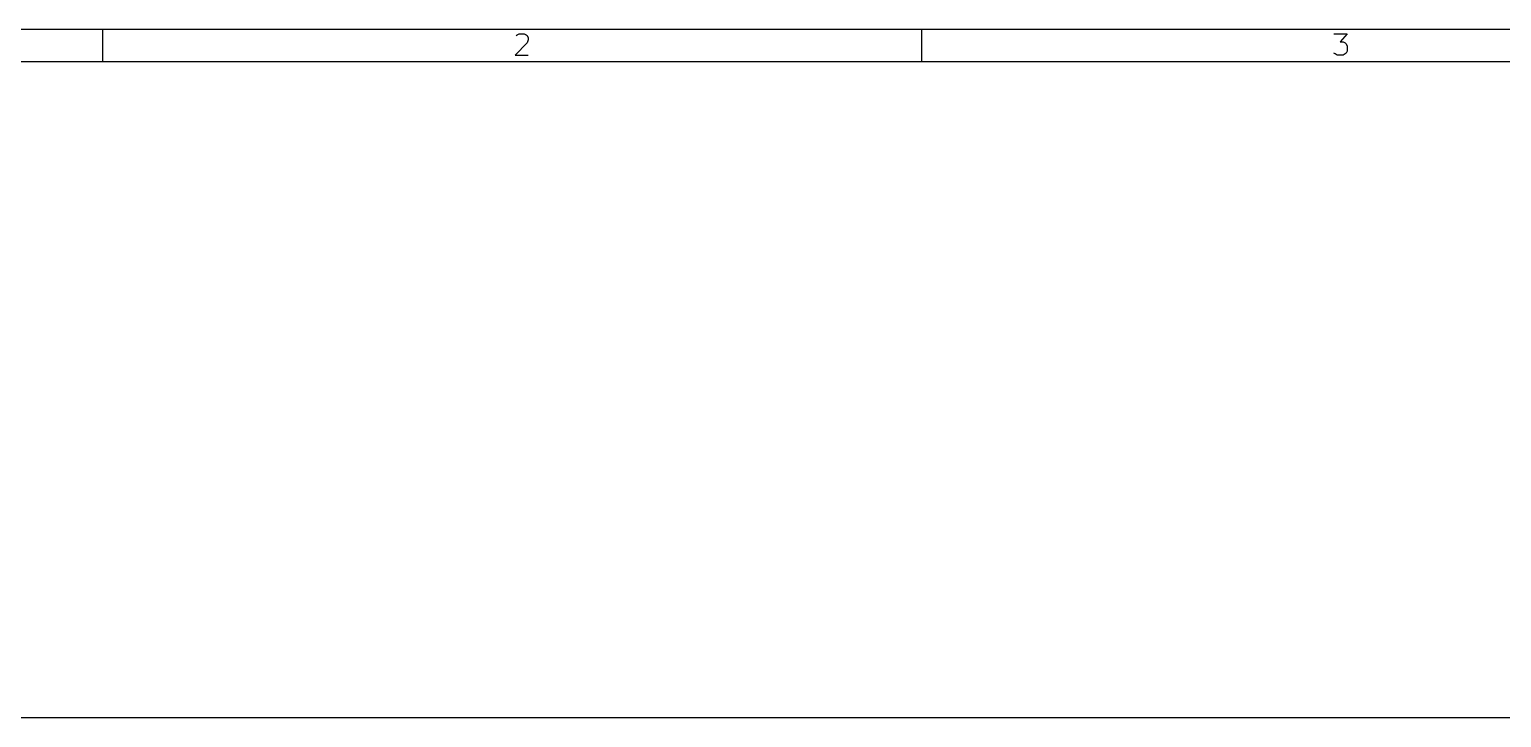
# Model space of a CAD drawing. Extents: x 10 to 287, y -200 to -10.
# Drawn here: x 55.5 to 145.4, y -52.1 to -10 of the extents above; entities that cross this region are included whole.
import ezdxf

# ---------------------------------------------------------------- set-up
doc = ezdxf.new("R2010")
doc.units = 0
doc.header["$MEASUREMENT"] = 0

msp = doc.modelspace()

# ---------------------------------------------------------------- linework, layer by layer
at = {"layer": 'Green 2'}
msp.add_line((52.07, -52.07), (227.33, -52.07), dxfattribs=at)
at = {"layer": 'Red 2'}
for p, q in [((286.995, -10.0076), (10.0076, -10.0076)), ((59.9948, -11.9888), (59.9948, -10.0076)), ((85.2424, -10.3886), (85.2932, -10.3378)), ((85.2932, -10.3378), (85.4202, -10.287)), ((85.4202, -10.287), (85.725, -10.287)), ((85.725, -10.287), (85.852, -10.3378)), ((85.852, -10.3378), (85.9028, -10.3886)), ((85.9028, -10.3886), (85.979, -10.5156)), ((85.979, -10.6426), (85.9028, -10.8204)), ((85.979, -10.5156), (85.979, -10.6426)), ((110.007, -11.9888), (110.007, -10.0076)), ((135.179, -10.287), (135.992, -10.287)), ((135.992, -10.287), (135.56, -10.7696)), ((135.56, -10.7696), (135.738, -10.7696)), ((135.738, -10.7696), (135.865, -10.8204)), ((85.9028, -10.8204), (85.1662, -11.5824)), ((85.1662, -11.5824), (85.979, -11.5824)), ((135.255, -11.5062), (135.179, -11.4554)), ((135.382, -11.5824), (135.255, -11.5062)), ((135.738, -11.5824), (135.382, -11.5824)), ((135.865, -11.5062), (135.738, -11.5824)), ((135.865, -10.8204), (135.915, -10.8966)), ((135.915, -11.4554), (135.865, -11.5062)), ((135.915, -10.8966), (135.992, -11.0236)), ((135.992, -11.3284), (135.915, -11.4554)), ((135.992, -11.0236), (135.992, -11.3284)), ((285.013, -11.9888), (11.9888, -11.9888))]:
    msp.add_line(p, q, dxfattribs=at)

doc.saveas('drawing.dxf')
